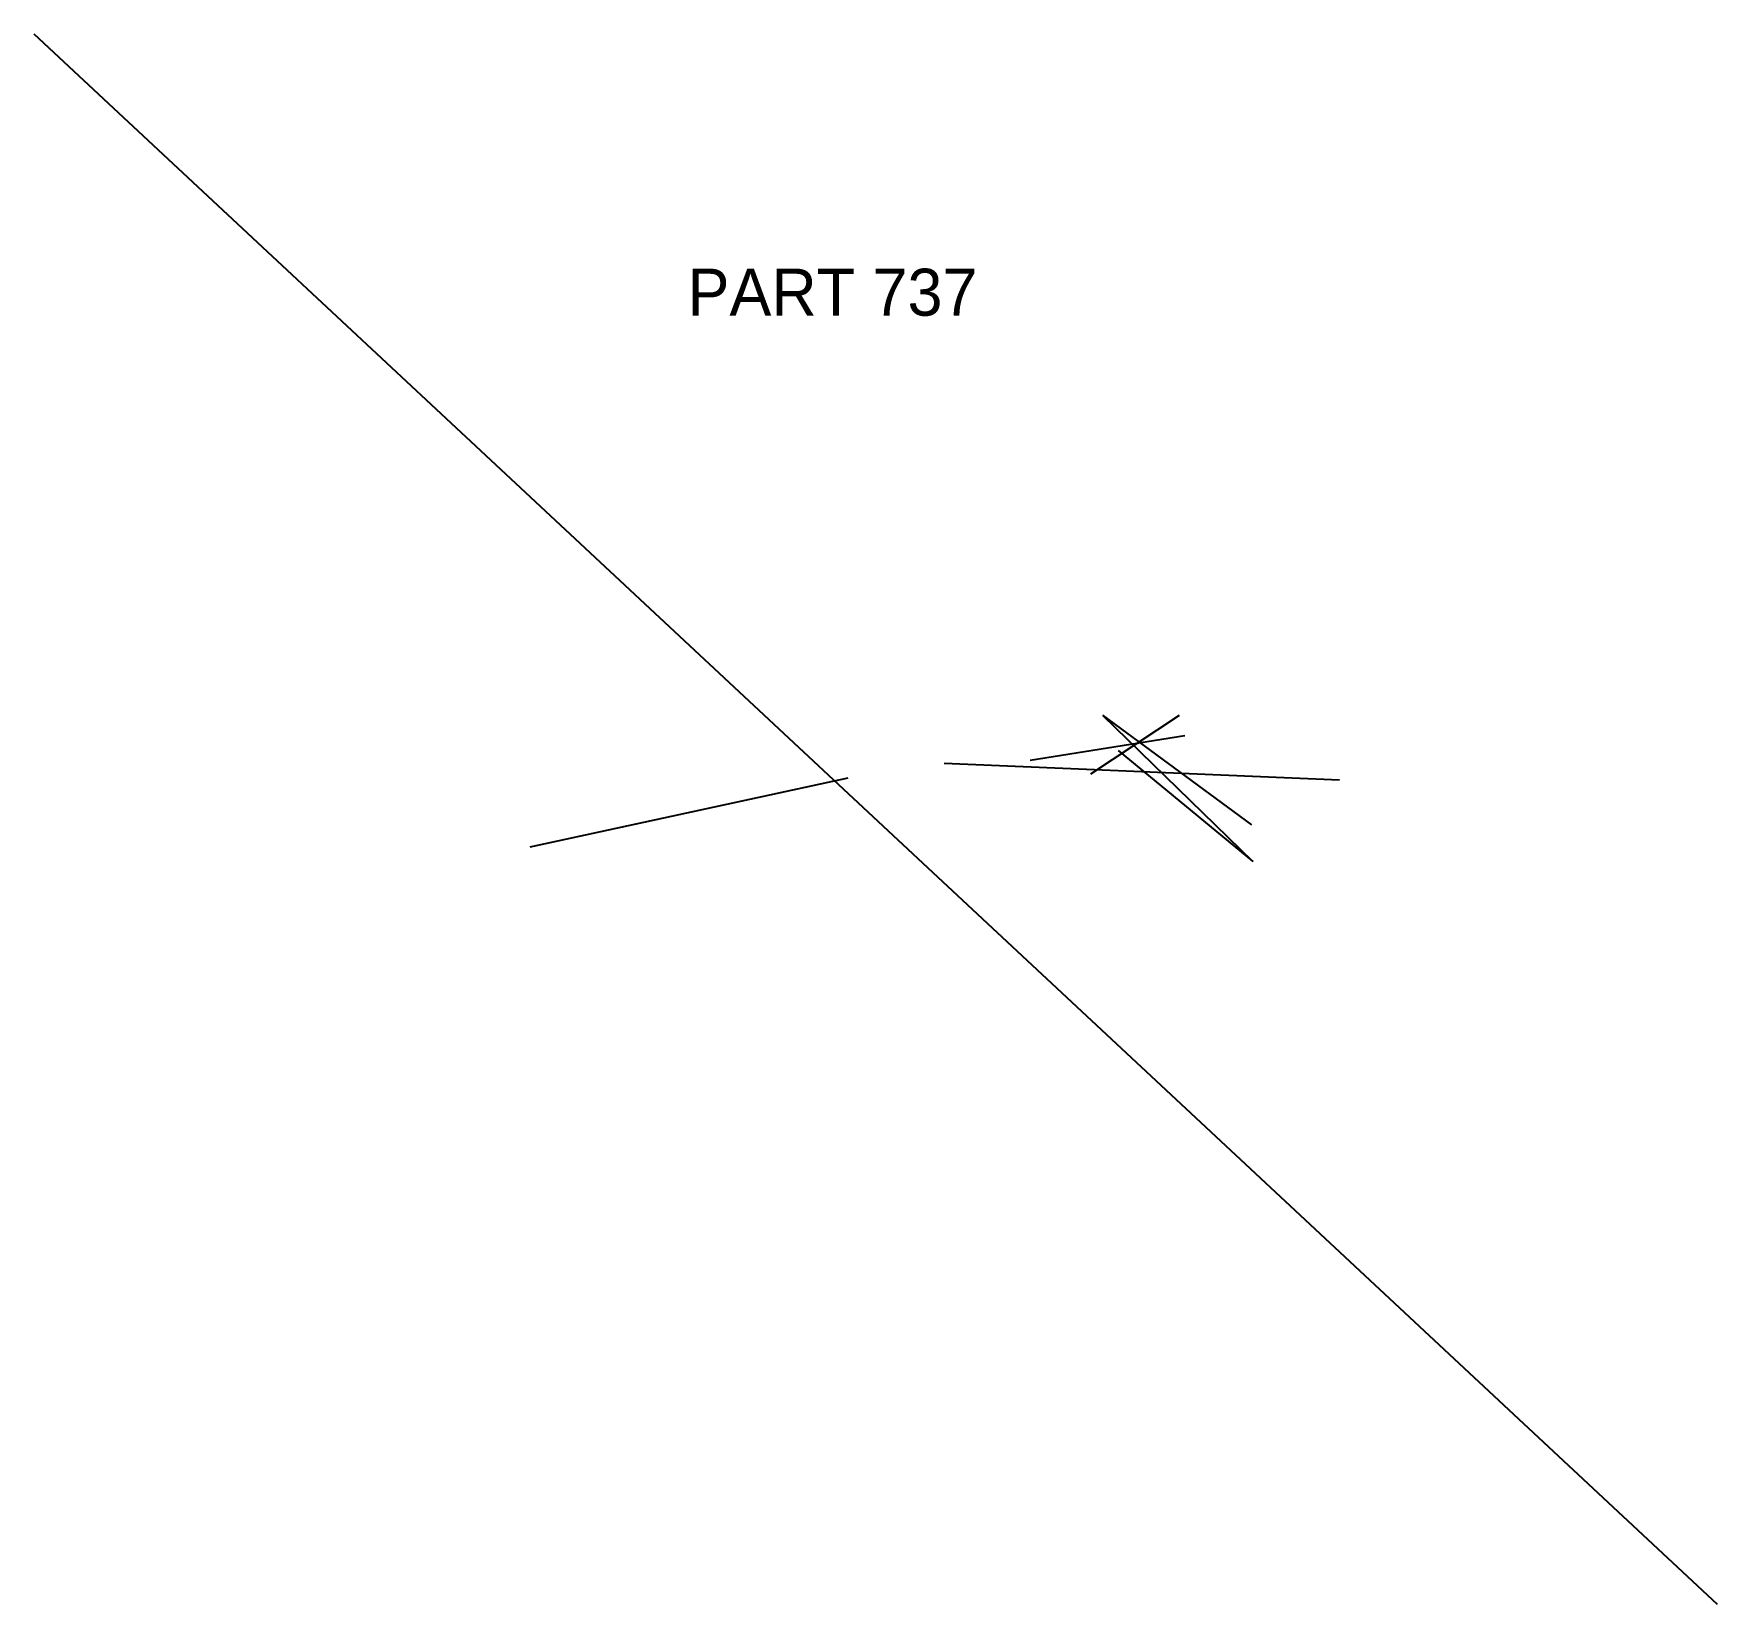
# Model space of a CAD drawing. Header units: millimetres. Extents: x 213 to 643, y 698 to 1099.
import ezdxf

# ---------------------------------------------------------------- set-up
doc = ezdxf.new("R2010")
doc.units = ezdxf.units.MM
doc.layers.add('ANNOTATIONS', color=3, linetype='Continuous')
doc.layers.add('GEOMETRY', color=7, linetype='Continuous')

msp = doc.modelspace()

# ---------------------------------------------------------------- linework, layer by layer
at = {"layer": 'GEOMETRY'}
for p, q in [((213, 1099), (643, 698)), ((483, 910), (505.67, 925)), ((486, 925), (524.33, 887.67)), ((486, 925), (524, 897)), ((467.5, 913.5), (507, 919.8)), ((490, 916), (524.33, 887.67)), ((445.5, 912.75), (546.5, 908.5)), ((339.8, 891.4), (421, 909))]:
    msp.add_line(p, q, dxfattribs=at)

# ---------------------------------------------------------------- texts
at = {"layer": 'ANNOTATIONS'}
msp.add_text('PART 737', height=12, dxfattribs=at).set_placement((380, 1027))

doc.saveas('drawing.dxf')
